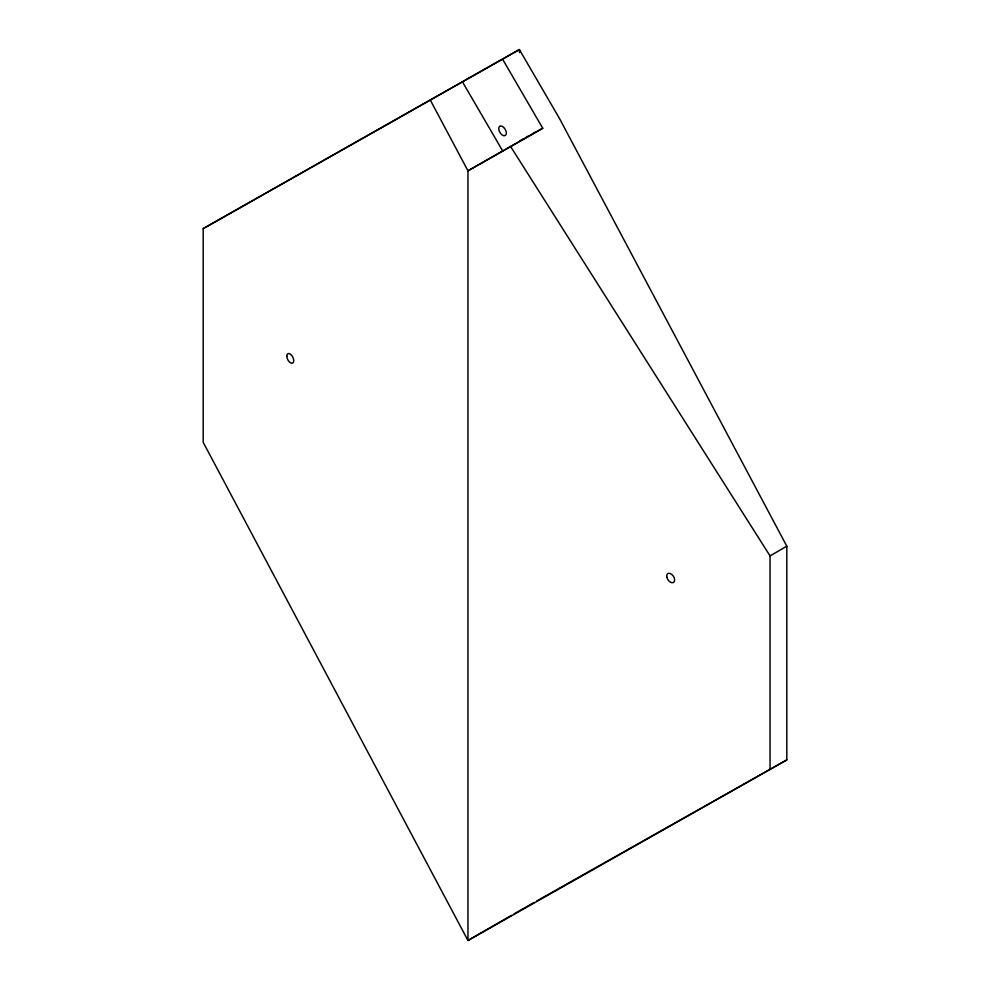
<?xml version="1.0" encoding="UTF-8"?>
<svg xmlns="http://www.w3.org/2000/svg" width="990" height="990" viewBox="0 0 990 990"><rect width="100%" height="100%" fill="white"/><g stroke="black" fill="none" stroke-linecap="round" stroke-linejoin="round"><path stroke-width="1.49" d="M203.185 228.628L519.391 49.55L559.523 118.565L786.815 546.208L786.815 759.899L467.961 940.5L203.185 442.32L203.185 228.628L519.391 49.55L519.478 52.594M502.611 59.239L542.743 128.242L467.961 170.825L467.961 940.5L511.483 915.379M430.477 100.398L467.961 170.825L542.743 128.242M770.034 769.589L770.034 555.897L786.815 546.208M514.119 913.857L534.13 902.459M536.815 900.937L786.815 759.899M519.391 141.137L523.413 138.872M526.086 137.375L528.759 135.865M532.769 133.613L535.442 132.103M510.729 146.73L770.034 555.897M462.491 81.91L502.611 150.814M499.876 126.299L499.282 126.844A5.235 3.019 60 0 0 499.282 131.163L500.668 133.539A5.42 3.131 60 0 0 504.454 135.729L505.841 134.949A5.235 3.019 60 0 0 505.841 130.631L504.454 128.255A5.42 3.131 60 0 0 500.668 126.064L499.876 126.299M286.803 356.276A5.272 2.834 63.2 0 0 292.137 363.256A5.272 2.834 63.2 0 0 291.889 355.633A5.272 2.834 63.2 0 0 286.803 356.276M666.839 577.182A5.272 3.242 56.6 0 0 673.472 582.466A5.272 3.242 56.6 0 0 671.703 574.361A5.272 3.242 56.6 0 0 666.839 577.182"/></g></svg>
